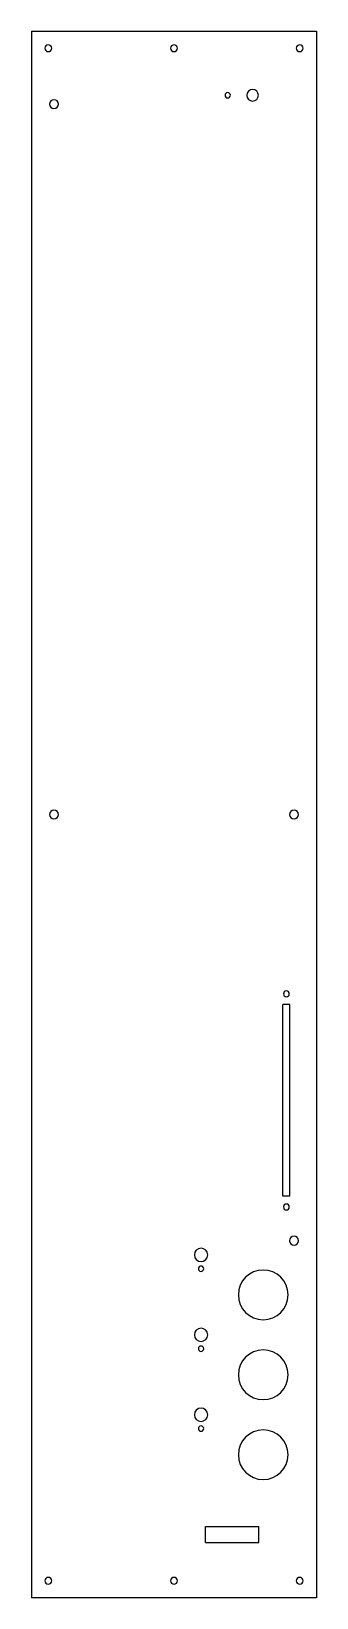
# Model space of a CAD drawing. Extents: x -17 to 143, y -23 to 859.
import ezdxf

# ---------------------------------------------------------------- set-up
doc = ezdxf.new("R2010")
doc.units = 0
doc.header["$MEASUREMENT"] = 0
doc.layers.add('VISIBLE', color=7, linetype='CONTINUOUS')

msp = doc.modelspace()

# ---------------------------------------------------------------- linework, layer by layer
at = {"layer": 'VISIBLE'}
for p, q in [((-17.34, 859.4, -19.79), (143.05, 859.4, -19.79)), ((-17.34, 859.4, -19.79), (-17.34, -22.6, -19.79)), ((143.05, 859.4, -19.79), (143.05, -22.6, -19.79)), ((124.05, 203.4, -19.79), (124.05, 311.4, -19.79)), ((128.05, 311.4, -19.79), (124.05, 311.4, -19.79)), ((128.05, 203.4, -19.79), (128.05, 311.4, -19.79)), ((128.05, 203.4, -19.79), (124.05, 203.4, -19.79)), ((80.55, 8.4, -19.79), (80.55, 17.4, -19.79)), ((80.55, 17.4, -19.79), (110.55, 17.4, -19.79)), ((110.55, 8.4, -19.79), (110.55, 17.4, -19.79)), ((80.55, 8.4, -19.79), (110.55, 8.4, -19.79)), ((143.05, -22.6, -19.79), (-17.34, -22.6, -19.79))]:
    msp.add_line(p, q, dxfattribs=at)
at = {"layer": 'VISIBLE', "extrusion": (0, 0, -1)}
for centre, radius in [((7.82, 849.87, 19.79), 1.9), ((-62.86, 849.87, 19.79), 1.9), ((-133.53, 849.87, 19.79), 1.9), ((4.64, 818.4, 19.79), 2.5), ((-93.04, 823.4, 19.79), 1.5), ((-107.05, 823.4, 19.79), 3.26), ((4.64, 418.4, 19.79), 2.5), ((-130.36, 418.4, 19.79), 2.5), ((-126.05, 317.4, 19.79), 1.65), ((-126.05, 197.4, 19.79), 1.65), ((-130.36, 178.4, 19.79), 2.5), ((-78.05, 170.4, 19.79), 3.75), ((-78.05, 162.6, 19.79), 1.5), ((-113.05, 147.9, 19.79), 14), ((-78.05, 125.4, 19.79), 3.75), ((-78.05, 117.6, 19.79), 1.5), ((-113.05, 102.9, 19.79), 14), ((-78.05, 80.4, 19.79), 3.75), ((-78.05, 72.6, 19.79), 1.5), ((-113.05, 57.9, 19.79), 14), ((7.82, -13.07, 19.79), 1.9), ((-62.86, -13.07, 19.79), 1.9), ((-133.53, -13.07, 19.79), 1.9)]:
    msp.add_circle(centre, radius, dxfattribs=at)

doc.saveas('drawing.dxf')
